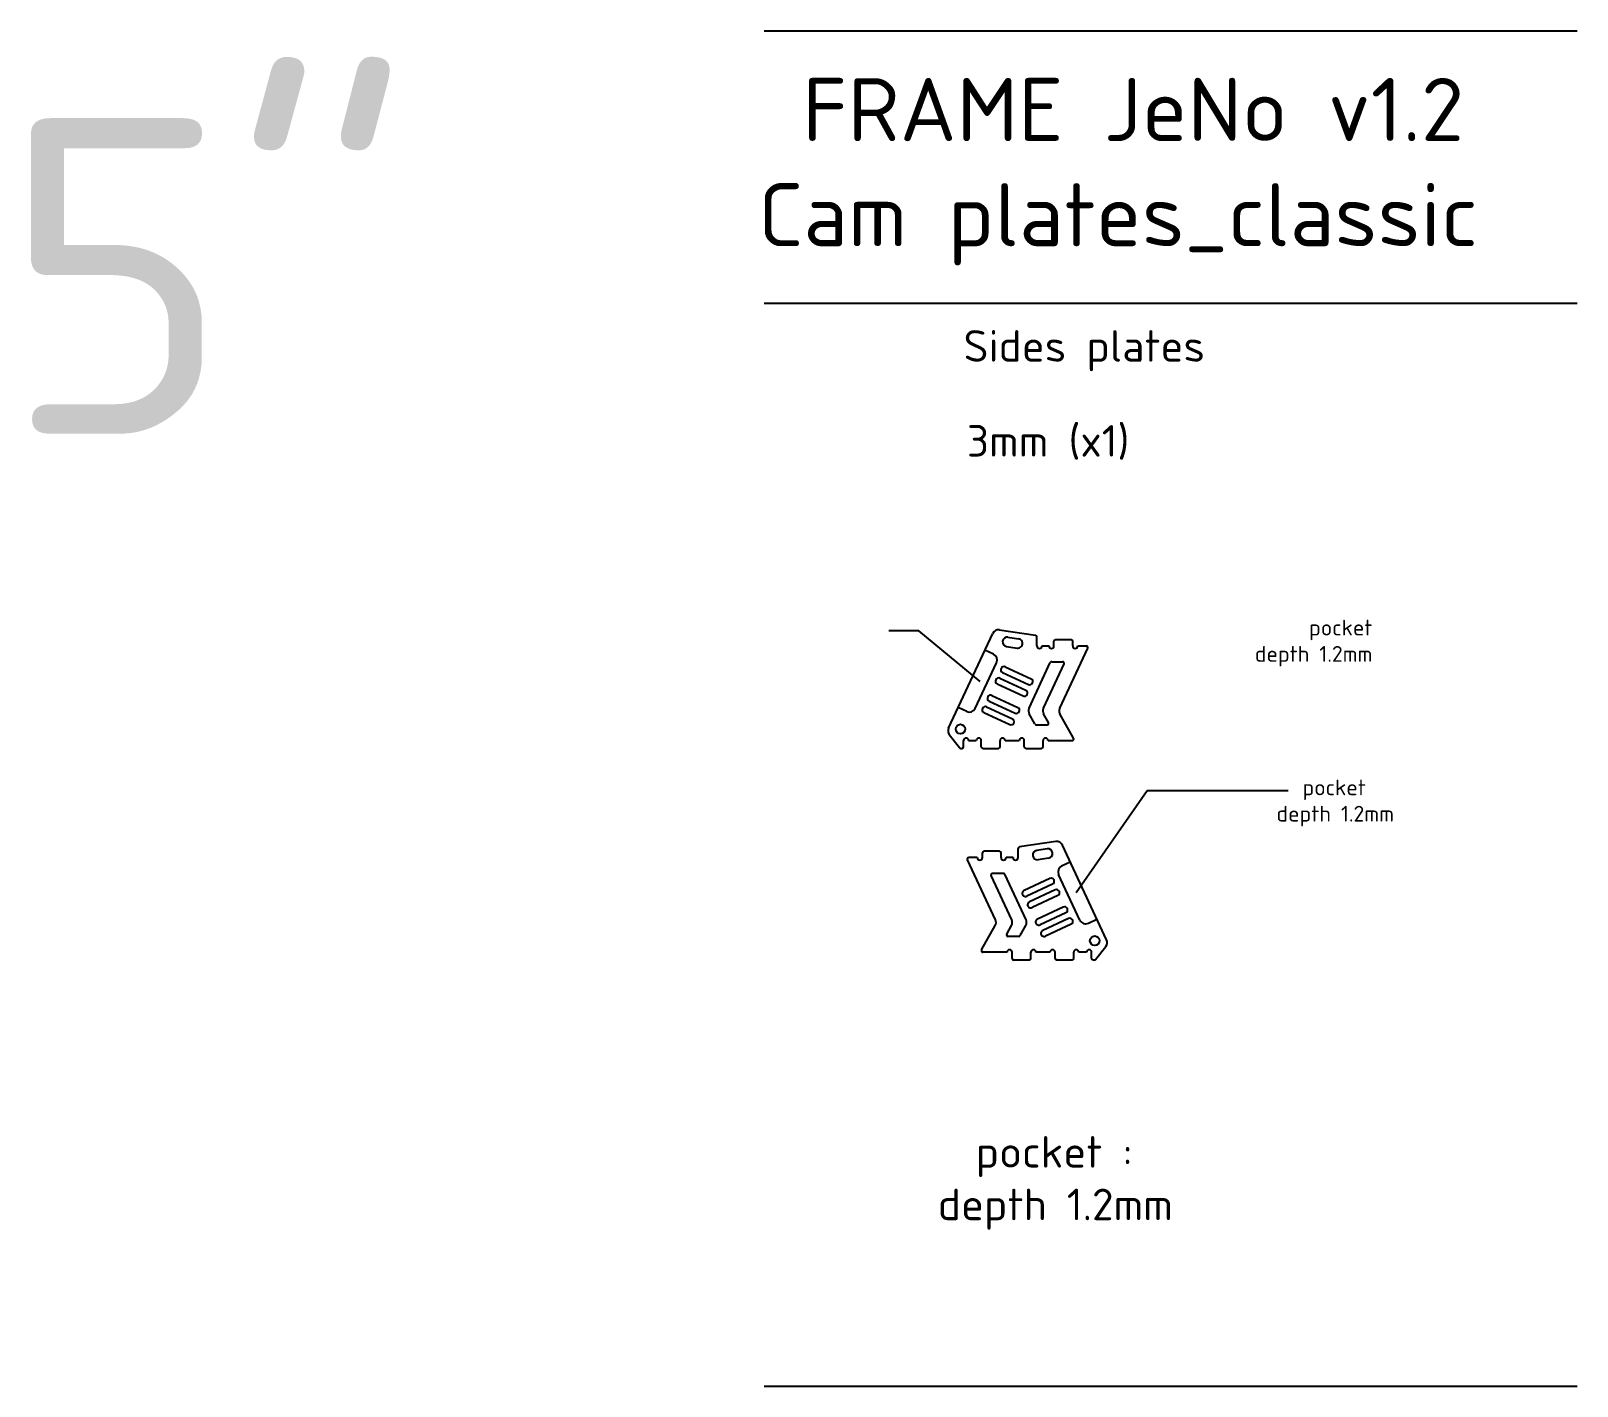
# Model space of a CAD drawing. Header units: millimetres. Extents: x -232 to 258, y 0 to 429.
import ezdxf

# ---------------------------------------------------------------- set-up
doc = ezdxf.new("R2010")
doc.units = ezdxf.units.MM
doc.linetypes.add('JIS_09_08', pattern=[10.75, 8, -0.55, 0.55, -0.55, 0.55, -0.55])
doc.layers.add('Calque1', color=150, linetype='Continuous')
doc.layers.add('Calque1_pocket', color=10, linetype='Continuous')
doc.styles.get("Standard").update_dxf_attribs({"font": 'arial.ttf'})

msp = doc.modelspace()

# ---------------------------------------------------------------- linework, layer by layer
for p, q in [((49.03, 239.4), (39.56, 239.4)), ((68.5, 223.32), (49.03, 239.4)), ((98.87, 156.4), (121.43, 188.76)), ((121.43, 188.76), (166.05, 188.76))]:
    msp.add_line(p, q)
at = {"layer": 'Calque1'}
for p, q in [((0, 429.49), (257.59, 429.49)), ((0, 343.2), (257.59, 343.2)), ((58.47, 208.51), (72.46, 238.51)), ((74.55, 239.64), (86.05, 237.99)), ((77.29, 237.34), (80.6, 236.86)), ((86.48, 234.58), (86.48, 237.49)), ((91.87, 234.58), (91.87, 236.08)), ((92.37, 236.58), (97.32, 236.58)), ((97.82, 234.58), (97.82, 236.08)), ((76.86, 234.37), (80.17, 233.89)), ((88.08, 234.58), (90.27, 234.58)), ((93.67, 214.86), (102.54, 233.87)), ((99.42, 234.58), (102.08, 234.58)), ((75.6, 226.15), (83.75, 222.34)), ((76.44, 227.96), (84.6, 224.16)), ((83.97, 214.86), (90.7, 229.3)), ((88.53, 214.86), (95.06, 228.87)), ((91.16, 229.58), (94.61, 229.58)), ((73.91, 222.52), (82.06, 218.72)), ((74.75, 224.33), (82.91, 220.53)), ((71.37, 217.08), (79.53, 213.28)), ((72.22, 218.89), (80.37, 215.09)), ((69.68, 213.46), (77.84, 209.65)), ((70.53, 215.27), (78.68, 211.47)), ((85.83, 209.84), (84.04, 213.04)), ((90.11, 210.33), (88.59, 213.04)), ((98.06, 205.33), (93.74, 213.04)), ((61.92, 202.28), (58.7, 206.44)), ((86.27, 209.58), (89.67, 209.58)), ((62.32, 202.08), (62.72, 202.08)), ((63.22, 202.58), (63.22, 204.58)), ((64.82, 204.58), (67.25, 204.58)), ((68.85, 202.58), (68.85, 204.58)), ((69.35, 202.08), (74.3, 202.08)), ((74.8, 202.58), (74.8, 204.58)), ((76.4, 204.58), (80.84, 204.58)), ((82.44, 202.58), (82.44, 204.58)), ((82.94, 202.08), (87.89, 202.08)), ((88.39, 202.58), (88.39, 204.58)), ((89.99, 204.58), (97.62, 204.58)), ((92.44, 172.56), (80.94, 170.9)), ((73.32, 147.77), (64.46, 166.79)), ((67.57, 167.5), (64.91, 167.5)), ((69.17, 167.5), (69.17, 169)), ((74.62, 169.5), (69.67, 169.5)), ((75.12, 167.5), (75.12, 169)), ((78.91, 167.5), (76.72, 167.5)), ((80.51, 167.5), (80.51, 170.41)), ((89.7, 170.25), (86.4, 169.78)), ((90.13, 167.29), (86.82, 166.81)), ((108.52, 141.43), (94.54, 171.42)), ((78.47, 147.77), (71.93, 161.79)), ((75.84, 162.5), (72.38, 162.5)), ((83.02, 147.77), (76.29, 162.21)), ((90.55, 160.87), (82.39, 157.07)), ((91.4, 159.06), (83.24, 155.26)), ((92.24, 157.25), (84.08, 153.45)), ((93.08, 155.44), (84.93, 151.63)), ((94.77, 151.81), (86.62, 148.01)), ((95.62, 150), (87.46, 146.19)), ((96.46, 148.18), (88.31, 144.38)), ((68.94, 138.24), (73.26, 145.95)), ((76.88, 143.24), (78.4, 145.95)), ((80.73, 142.5), (77.32, 142.5)), ((81.16, 142.75), (82.95, 145.95)), ((97.31, 146.37), (89.15, 142.57)), ((77.01, 137.5), (69.37, 137.5)), ((78.61, 135.5), (78.61, 137.5)), ((84.56, 135.5), (84.56, 137.5)), ((90.59, 137.5), (86.16, 137.5)), ((92.19, 135.5), (92.19, 137.5)), ((98.14, 135.5), (98.14, 137.5)), ((102.18, 137.5), (99.74, 137.5)), ((103.78, 135.5), (103.78, 137.5)), ((105.07, 135.19), (108.29, 139.36)), ((84.06, 135), (79.11, 135)), ((97.64, 135), (92.69, 135)), ((104.67, 135), (104.28, 135)), ((0, 0), (257.59, 0))]:
    msp.add_line(p, q, dxfattribs=at)
for centre in [(62.23, 208.23), (104.77, 141.15)]:
    msp.add_circle(centre, 1.5, dxfattribs=at)
for centre, radius, start, end in [((74.27, 237.66), 2, 81.8076, 155), ((77.07, 235.86), 1.5, 81.8076, 261.8076), ((80.38, 235.38), 1.5, 261.8076, 81.8076), ((85.98, 237.49), 0.5, 0, 81.8076), ((92.37, 236.08), 0.5, 90, 180), ((97.32, 236.08), 0.5, 0, 90), ((87.28, 234.58), 0.8, 180, 0), ((91.07, 234.58), 0.8, 180, 0), ((98.62, 234.58), 0.8, 180, 0), ((102.08, 234.08), 0.5, 335, 90), ((76.02, 227.05), 1, 65.01, 245.01), ((91.16, 229.08), 0.5, 90, 155), ((94.61, 229.08), 0.5, 335, 90), ((74.33, 223.43), 1, 65.01, 245.01), ((82.49, 219.62), 1, 245.01, 65.01), ((84.18, 223.25), 1, 245.01, 65.01), ((71.79, 217.99), 1, 65.01, 245.01), ((70.1, 214.36), 1, 65.01, 245.01), ((78.26, 210.56), 1, 245.01, 65.01), ((79.95, 214.19), 1, 245.01, 65.01), ((85.78, 214.01), 2, 155, 209.2621), ((90.34, 214.01), 2, 155, 209.2621), ((95.48, 214.01), 2, 155, 209.2621), ((60.28, 207.67), 2, 155, 217.7421), ((86.27, 210.08), 0.5, 209.2621, 270), ((89.67, 210.08), 0.5, 270, 29.2621), ((62.32, 202.58), 0.5, 217.7421, 270), ((62.72, 202.58), 0.5, 270, 0), ((64.02, 204.58), 0.8, 0, 180), ((68.05, 204.58), 0.8, 0, 180), ((69.35, 202.58), 0.5, 180, 270), ((74.3, 202.58), 0.5, 270, 0), ((75.6, 204.58), 0.8, 0, 180), ((81.64, 204.58), 0.8, 0, 180), ((82.94, 202.58), 0.5, 180, 270), ((87.89, 202.58), 0.5, 270, 0), ((89.19, 204.58), 0.8, 0, 180), ((97.62, 205.08), 0.5, 270, 29.2621), ((92.72, 170.58), 2, 25, 98.1924), ((64.91, 167), 0.5, 90, 205), ((68.37, 167.5), 0.8, 180, 0), ((69.67, 169), 0.5, 90, 180), ((74.62, 169), 0.5, 0, 90), ((75.92, 167.5), 0.8, 180, 0), ((79.71, 167.5), 0.8, 180, 0), ((81.01, 170.41), 0.5, 98.1924, 180), ((86.61, 168.29), 1.5, 98.1924, 278.1924), ((89.92, 168.77), 1.5, 278.1924, 98.1924), ((72.38, 162), 0.5, 90, 205), ((75.84, 162), 0.5, 25, 90), ((82.82, 156.17), 1, 114.99, 294.99), ((90.97, 159.97), 1, 294.99, 114.99), ((92.66, 156.34), 1, 294.99, 114.99), ((84.51, 152.54), 1, 114.99, 294.99), ((95.2, 150.9), 1, 294.99, 114.99), ((71.51, 146.93), 2, 330.7379, 25), ((76.65, 146.93), 2, 330.7379, 25), ((81.21, 146.93), 2, 330.7379, 25), ((87.04, 147.1), 1, 114.99, 294.99), ((96.89, 147.28), 1, 294.99, 114.99), ((77.32, 143), 0.5, 150.7379, 270), ((80.73, 143), 0.5, 270, 330.7379), ((88.73, 143.48), 1, 114.99, 294.99), ((69.37, 138), 0.5, 150.7379, 270), ((77.81, 137.5), 0.8, 0, 180), ((85.36, 137.5), 0.8, 0, 180), ((91.39, 137.5), 0.8, 0, 180), ((98.94, 137.5), 0.8, 0, 180), ((102.98, 137.5), 0.8, 0, 180), ((106.71, 140.58), 2, 322.2579, 25), ((79.11, 135.5), 0.5, 180, 270), ((84.06, 135.5), 0.5, 270, 0), ((92.69, 135.5), 0.5, 180, 270), ((97.64, 135.5), 0.5, 270, 0), ((104.28, 135.5), 0.5, 180, 270), ((104.67, 135.5), 0.5, 270, 322.2579)]:
    msp.add_arc(centre, radius, start, end, dxfattribs=at)
at = {"layer": 'Calque1_pocket'}
for p, q in [((72.69, 231.91), (69.97, 233.18)), ((66.9, 214.76), (73.66, 229.26)), ((64.24, 213.79), (61.52, 215.06)), ((100.1, 147.67), (93.33, 162.17)), ((94.3, 164.83), (97.02, 166.1)), ((102.75, 146.7), (105.47, 147.97))]:
    msp.add_line(p, q, dxfattribs=at)
for centre, start, end in [((71.85, 230.1), 335, 65), ((65.08, 215.6), 245, 335), ((95.15, 163.02), 115, 205), ((101.91, 148.52), 205, 295)]:
    msp.add_arc(centre, 2, start, end, dxfattribs=at)

# ---------------------------------------------------------------- texts
at = {"linetype": 'JIS_09_08'}
for s, width, insert, char_height, attachment_point in [('{\\fISOCPEUR|b0|i0|c0|p34;5"}', 327.7561, (-241.54, 401.84), 100, 1), ('\\pi244.75339;{\\fISOCPEUR|b0|i0|c0|p34;FRAME JeNo v1.2\\P\\pi230.75339;Cam plates_classic}', 689.5068, (-232.62, 414.57), 20, 1), ('{\\fISOCPEUR|b0|i0|c0|p34;Sides plates}', 327.7561, (63.21, 334.65), 10, 1), ('{\\fISOCPEUR|b0|i0|c0|p34;3mm (x1)}', 327.7561, (64.26, 304.56), 10, 1), ('{\\fISOCPEUR|b0|i0|c0|p34;pocket \\Pdepth 1.2mm }', 327.7561, (192.74, 242.89), 5, 3), ('\\pi154.37807;{\\fISOCPEUR|b0|i0|c0|p34;pocket \\P\\pi146.12807;depth 1.2mm }', 327.7561, (16.22, 192.24), 5, 1), ('\\pi140.37807;{\\fISOCPEUR|b0|i0|c0|p34;pocket :\\P\\pi128.37807;depth 1.2mm }', 327.7561, (-73.32, 79.24), 10, 1)]:
    msp.add_mtext_dynamic_manual_height_columns(s, width=width, gutter_width=12.5, heights=[0], dxfattribs=dict(at, insert=insert, char_height=char_height, attachment_point=attachment_point))

doc.saveas('drawing.dxf')
